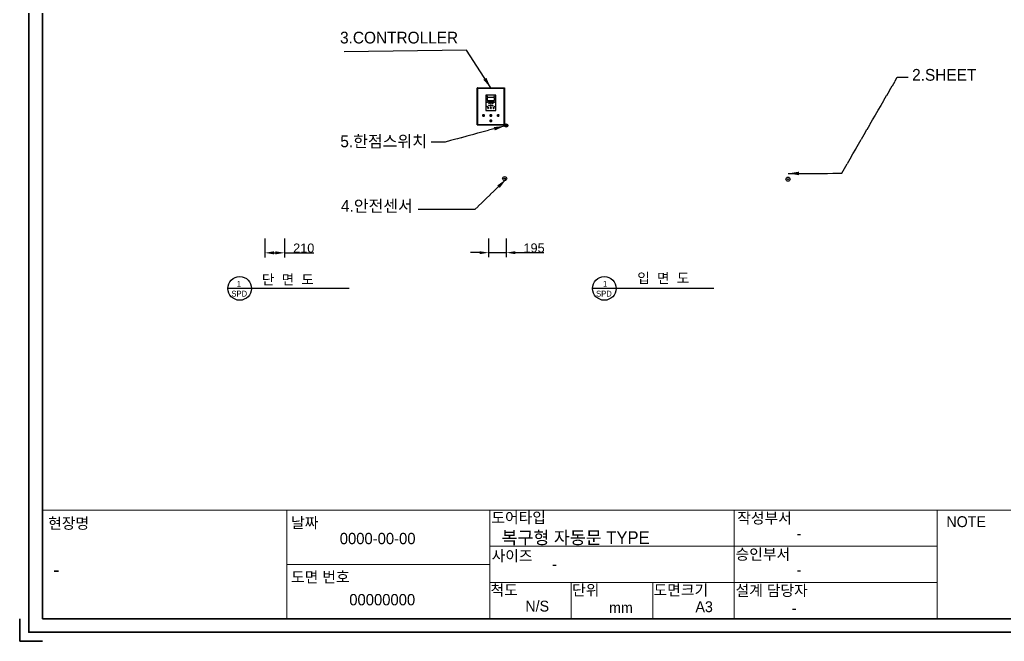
# Model space of a CAD drawing. Header units: millimetres. Extents: x 150937 to 394412, y 327166 to 584759.
# Drawn here: x 259113 to 269991, y 355486 to 362355 of the extents above; entities that cross this region are included whole.
import ezdxf
from ezdxf.enums import TextEntityAlignment as Align

# ---------------------------------------------------------------- set-up
doc = ezdxf.new("R2010")
doc.units = ezdxf.units.MM
for name, pattern in [('CEN', [62, 60, -1, 0, -1]), ('CENTER2', [28.575, 19.05, -3.175, 3.175, -3.175]), ('CENTERX2', [20.32, 12.7, -2.54, 2.54, -2.54])]:
    doc.linetypes.add(name, pattern=pattern)
for name, color, linetype in [('1', 2, 'CENTER2'), ('3', 3, 'Continuous'), ('AM_4', 3, 'Continuous'), ('BASE_LINE', 91, 'CENTERX2'), ('CENTERLINE', 102, 'CENTERX2'), ('FORMAT', 7, 'Continuous'), ('Hole', 7, 'Continuous'), ('SLD-0', 7, 'Continuous')]:
    doc.layers.add(name, color=color, linetype=linetype)
for name, color, linetype, lineweight in [('2문자(명칭)', 7, 'Continuous', 20), ('4윤곽선', 5, 'Continuous', 70), ('지시선', 1, 'CEN', 20), ('지시선문자', 40, 'Continuous', 20)]:
    doc.layers.add(name, color=color, linetype=linetype, lineweight=lineweight)
doc.styles.get("Standard").update_dxf_attribs({"font": 'arial.ttf'})
doc.styles.add('굴림', font='')
doc.styles.add('돋움', font='')
doc.styles.get('굴림').set_extended_font_data('Gulim')
doc.styles.get('돋움').set_extended_font_data('Dotum')
doc.dimstyles.new('ISO-25', dxfattribs={"dimtxt": 2.5, "dimasz": 2.5, "dimexe": 1.25, "dimexo": 0.625, "dimtad": 1, "dimtxsty": 'Standard', "dimcen": 2.5, "dimadec": 0, "dimazin": 0, "dimtfac": 1, "dimtmove": 0, "dimatfit": 3, "dimfxl": 0, "dimarcsym": 0})
doc.dimstyles.new('양쪽화살표지름', dxfattribs={"dimtxt": 3.5, "dimasz": 3.5, "dimexe": 2, "dimexo": 1.5, "dimgap": 0.8, "dimtad": 1, "dimdsep": 46, "dimtxsty": 'Standard', "dimcen": 0, "dimclrd": 1, "dimclre": 1, "dimclrt": 2, "dimazin": 2, "dimtfac": 1, "dimtmove": 0, "dimatfit": 1, "dimfxl": 0, "dimlwd": 25, "dimlwe": 25, "dimarcsym": 0})

# ---------------------------------------------------------------- blocks, each defined once
blk = doc.blocks.new('c3 base')
at = {"layer": '2문자(명칭)'}
for p, q in [((31125, 2175), (375, 2175)), ((375, 2175), (375, 375)), ((4425, 375), (4425, 2175)), ((7784.246, 375), (7784.246, 2175)), ((11834.246, 375), (11834.246, 2175)), ((15193.493, 375), (15193.493, 2175)), ((7784.246, 1575), (15193.493, 1575)), ((7784.246, 1275), (4425, 1275)), ((7784.246, 975), (15193.493, 975)), ((9134.246, 375), (9134.246, 975)), ((10484.246, 375), (10484.246, 975)), ((10484.246, 375), (10484.246, 975))]:
    blk.add_line(p, q, dxfattribs=at)
at = {"layer": '4윤곽선', "lineweight": 35}
for p, q in [((375, 21900), (375, 375)), ((0, 375), (0, 0)), ((0, 375), (0, 0)), ((0, 375), (0, 0)), ((375, 375), (31125, 375)), ((0, 0), (375, 0)), ((0, 0), (375, 0)), ((0.001, 0), (375.001, 0))]:
    blk.add_line(p, q, dxfattribs=at)
blk.add_lwpolyline([(31350, 150), (150, 150), (150, 22125), (31350, 22125)], close=True, dxfattribs=at)
at = {"layer": '2문자(명칭)', "style": '돋움'}
for s, height, p in [('도어타입', 180, (7811.893, 1958.505)), ('작성부서', 180, (11884.51, 1952.219)), ('현장명', 180, (471.244, 1864.388)), ('날짜', 180, (4494.505, 1875.26)), ('NOTE', 180, (15347.734, 1891.762)), ('복구형 자동문 TYPE', 210, (7981.05, 1612.568)), ('사이즈', 180, (7815.62, 1325.581)), ('승인부서', 180, (11856.603, 1352.219)), ('-', 240, (553.344, 1067.49)), ('도면 번호', 180, (4494.505, 975.26)), ('척도', 180, (7798.294, 758.958)), ('단위', 180, (9148.294, 758.958)), ('도면크기', 180, (10498.294, 758.958)), ('설계 담당자', 180, (11856.603, 752.219)), ('N/S', 180, (8374.917, 493.354)), ('A3', 180, (11191.648, 482.527)), ('mm', 180, (9761.814, 467.433)), ('-', 180, (12787.337, 458.653))]:
    blk.add_text(s, height=height, dxfattribs=at).set_placement(p)
at = {"layer": '2문자(명칭)', "char_height": 187.5, "attachment_point": 1}
for s, insert in [('{\\fDotum|b0|i0|c129|p50;0000-00-00}', (5300.731, 1796.317)), ('{\\fDotum|b0|i0|c129|p50;00000000}', (5458.275, 783.31))]:
    blk.add_mtext_dynamic_manual_height_columns(s, width=35.47349, gutter_width=18.75, heights=[0], dxfattribs=dict(at, insert=insert))
at = {"layer": '2문자(명칭)', "char_height": 180, "attachment_point": 1, "style": '돋움'}
for insert in [(12867.521, 1876.009), (8817.521, 1370.198), (12867.521, 1276.009)]:
    blk.add_mtext_dynamic_manual_height_columns('{\\fDotum|b0|i0|c129|p50;-}', width=35.47349, gutter_width=18.75, heights=[0], dxfattribs=dict(at, insert=insert))
blk = doc.blocks.new('c-3 base')
at = {"xscale": 0.6671428571428571, "yscale": 0.6671428571428571, "zscale": 0.6671428571428571}
blk.add_blockref('c3 base', (0, 0), dxfattribs=at)
blk = doc.blocks.new('text side')
blk.add_line((1342, 0), (0, 0))
blk.add_circle((131, 0), 131)
at = {"layer": '3', "style": '굴림'}
blk.add_text('단  면  도 ', height=110, dxfattribs=at).set_placement((376, 43))
for s, p in [('1', (122, 51)), ('SPD', (126, -58))]:
    blk.add_text(s, height=64.2, dxfattribs=at).set_placement(p, align=Align.MIDDLE_CENTER)
blk = doc.blocks.new('text front')
blk.add_line((1342, 0), (0, 0))
blk.add_circle((131, 0), 131)
at = {"layer": '3', "style": '굴림'}
blk.add_text('입  면  도 ', height=110, dxfattribs=at).set_placement((495, 59))
for s, p in [('1', (139, 51)), ('SPD', (126, -58))]:
    blk.add_text(s, height=64.2, dxfattribs=at).set_placement(p, align=Align.MIDDLE_CENTER)
blk = doc.blocks.new('SW_CENTERMARKSYMBOL_0')
at = {"layer": 'FORMAT', "color": 0}
for p, q in [((-5, 0), (-5.95, 0)), ((0, 0), (-2.5, 0)), ((0, 5), (0, 5.95)), ((0, 0), (0, 2.5)), ((0, 0), (0, -2.5)), ((0, 0), (2.5, 0)), ((5, 0), (5.95, 0)), ((0, -5), (0, -5.95))]:
    blk.add_line(p, q, dxfattribs=at)
blk = doc.blocks.new('SW_CENTERMARKSYMBOL_1')
at = {"layer": 'FORMAT', "color": 0}
for p, q in [((-5, 0), (-5.95, 0)), ((0, 0), (-2.5, 0)), ((0, 5), (0, 5.95)), ((0, 0), (0, 2.5)), ((0, 0), (0, -2.5)), ((0, 0), (2.5, 0)), ((5, 0), (5.95, 0)), ((0, -5), (0, -5.95))]:
    blk.add_line(p, q, dxfattribs=at)
blk = doc.blocks.new('SW_CENTERMARKSYMBOL_2')
at = {"layer": 'FORMAT', "color": 0}
for p, q in [((-5, 0), (-5.95, 0)), ((0, 0), (-2.5, 0)), ((0, 5), (0, 5.95)), ((0, 0), (0, 2.5)), ((0, 0), (0, -2.5)), ((0, 0), (2.5, 0)), ((5, 0), (5.95, 0)), ((0, -5), (0, -5.95))]:
    blk.add_line(p, q, dxfattribs=at)
blk = doc.blocks.new('SW_CENTERMARKSYMBOL_3')
at = {"layer": 'FORMAT', "color": 0}
for p, q in [((-5, 0), (-5.95, 0)), ((0, 0), (-2.5, 0)), ((0, 5), (0, 5.95)), ((0, 0), (0, 2.5)), ((0, 0), (0, -2.5)), ((0, 0), (2.5, 0)), ((5, 0), (5.95, 0)), ((0, -5), (0, -5.95))]:
    blk.add_line(p, q, dxfattribs=at)
blk = doc.blocks.new('photo_sensor')
blk.add_lwpolyline([(-14, 5), (0, 5), (0, -5), (-14, -5)], close=True)
at = {"color": 1}
blk.add_circle((-7, 0), 22.4, dxfattribs=at)
blk = doc.blocks.new('*D195')
at = {"color": 161, "lineweight": -2, "transparency": 16777216}
for p, q in [((-2668, -50), (-2668, -257)), ((-2450, -50), (-2450, -257)), ((-2568, -207), (-2550, -207)), ((-2450, -207), (-2126, -207))]:
    blk.add_line(p, q, dxfattribs=at)
at = {"color": 161, "transparency": 16777216}
for points in [[(-2568, -190), (-2568, -224), (-2668, -207)], [(-2550, -190), (-2550, -224), (-2450, -207)]]:
    blk.add_solid(points, dxfattribs=at)
at = {"color": 6, "transparency": 16777216, "insert": (-2238, -155), "char_height": 100, "attachment_point": 5}
blk.add_mtext('210', dxfattribs=at)
blk = doc.blocks.new('*D196')
at = {"color": 161, "lineweight": -2, "transparency": 16777216}
for p, q in [((-195, -50), (-195, -255)), ((0, -50), (0, -255)), ((-295, -205), (-395, -205)), ((-195, -205), (0, -205)), ((100, -205), (414, -205))]:
    blk.add_line(p, q, dxfattribs=at)
at = {"color": 161, "transparency": 16777216}
for points in [[(-295, -189), (-295, -222), (-195, -205)], [(100, -189), (100, -222), (0, -205)]]:
    blk.add_solid(points, dxfattribs=at)
at = {"color": 6, "transparency": 16777216, "insert": (307, -154), "char_height": 100, "attachment_point": 5}
blk.add_mtext('195', dxfattribs=at)
blk = doc.blocks.new('controller')
at = {"color": 7, "linetype": 'Continuous', "lineweight": 15}
for p, q in [((-233, 115), (-225, 115)), ((-153, 115), (-145, 115)), ((-73, 115), (-65, 115)), ((-239, 107), (-240, 107)), ((-240, 103), (-239, 103)), ((-239, 103), (-239, 107)), ((-225, 94), (-233, 94)), ((-219, 107), (-219, 103)), ((-218, 107), (-219, 107)), ((-219, 103), (-218, 103)), ((-159, 107), (-160, 107)), ((-160, 103), (-159, 103)), ((-159, 47), (-160, 47)), ((-160, 43), (-159, 43)), ((-159, 103), (-159, 107)), ((-159, 43), (-159, 47)), ((-145, 94), (-153, 94)), ((-153, 55), (-145, 55)), ((-145, 34), (-153, 34)), ((-139, 107), (-139, 103)), ((-138, 107), (-139, 107)), ((-139, 103), (-138, 103)), ((-139, 47), (-139, 43)), ((-138, 47), (-139, 47)), ((-139, 43), (-138, 43)), ((-79, 107), (-80, 107)), ((-80, 103), (-79, 103)), ((-79, 103), (-79, 107)), ((-65, 94), (-73, 94)), ((-59, 107), (-59, 103)), ((-58, 107), (-59, 107)), ((-59, 103), (-58, 103))]:
    blk.add_line(p, q, dxfattribs=at)
at = {"color": 7, "linetype": 'Continuous', "lineweight": 0}
for centre in [(-190, 316), (-190, 251), (-111, 316), (-111, 251), (-190, 203), (-111, 203)]:
    blk.add_arc(centre, 1.5, 255, 195, dxfattribs=at)
at = {"color": 7, "linetype": 'Continuous', "lineweight": 15}
for centre, start, end in [((-229, 105), 111.0395, 169.7597), ((-229, 105), 10.2403, 68.9605), ((-149, 105), 111.0395, 169.7597), ((-149, 105), 10.2403, 68.9605), ((-69, 105), 111.0395, 169.7597), ((-69, 105), 10.2403, 68.9605), ((-229, 105), 190.2403, 248.9605), ((-229, 105), 291.0395, 349.7597), ((-149, 105), 190.2403, 248.9605), ((-149, 45), 111.0395, 169.7597), ((-149, 45), 190.2403, 248.9605), ((-149, 105), 291.0395, 349.7597), ((-149, 45), 10.2403, 68.9605), ((-149, 45), 291.0395, 349.7597), ((-69, 105), 190.2403, 248.9605), ((-69, 105), 291.0395, 349.7597)]:
    blk.add_arc(centre, 11.2, start, end, dxfattribs=at)
at = {"layer": '1', "linetype": 'Continuous', "lineweight": 15}
for p, q in [((-299, 408), (-298, 408)), ((-299, 390), (-299, 408)), ((-298, 379), (-299, 379)), ((-299, 379), (-299, 303)), ((-299, 66), (-299, 343)), ((-298, 408), (-298, 409)), ((-298, 409), (-284, 409)), ((-284, 408), (-298, 408)), ((-298, 408), (-298, 390)), ((-298, 379), (-298, 303)), ((-293, 364), (-298, 364)), ((-298, 343), (-298, 66)), ((-284, 403), (-293, 403)), ((-293, 403), (-293, 390)), ((-293, 390), (-293, 364)), ((-284, 409), (-17, 409)), ((-17, 408), (-284, 408)), ((-17, 403), (-284, 403)), ((-17, 409), (0, 409)), ((0, 408), (-17, 408)), ((-5, 403), (-17, 403)), ((-5, 390), (-5, 403)), ((-5, 9), (-5, 390)), ((0, 409), (0, 408)), ((1, 408), (0, 408)), ((0, 390), (0, 408)), ((0, 9), (0, 390)), ((1, 408), (1, 390)), ((1, 390), (1, 9)), ((-299, 303), (-298, 303)), ((-298, 303), (-293, 303)), ((-293, 303), (-293, 107)), ((-298, 107), (-299, 107)), ((-299, 106), (-299, 30)), ((-299, 46), (-298, 46)), ((-299, 1), (-299, 9)), ((-293, 107), (-298, 107)), ((-298, 30), (-298, 106)), ((-298, 46), (-293, 46)), ((-298, 9), (-298, 1)), ((-298, 1), (-284, 1)), ((-284, 0), (-298, 0)), ((-293, 46), (-293, 9)), ((-293, 9), (-293, 6)), ((-293, 6), (-284, 6)), ((-284, 6), (-17, 6)), ((-284, 1), (-17, 1)), ((-17, 0), (-284, 0)), ((-17, 6), (-5, 6)), ((-17, 1), (0, 1)), ((0, 0), (-17, 0)), ((-5, 6), (-5, 9)), ((0, 1), (0, 9)), ((1, 9), (1, 1))]:
    blk.add_line(p, q, dxfattribs=at)
for centre, start, end in [((-298, 408), 90, 180), ((0, 408), 0, 90), ((-298, 1), 180, 270), ((0, 1), 270, 0)]:
    blk.add_arc(centre, 1.2, start, end, dxfattribs=at)
at = {"layer": 'BASE_LINE', "color": 6, "linetype": 'ByBlock'}
for centre in [(-169, 214), (-129, 214)]:
    blk.add_circle(centre, 3, dxfattribs=at)
at = {"layer": 'Hole', "color": 7, "lineweight": 25}
for points in [[(-299, 390), (-299, 408)], [(-299, 9), (-299, 390)], [(-298, 409), (-284, 409)], [(-284, 408), (-298, 408)], [(-298, 408), (-298, 390)], [(-298, 390), (-298, 9)], [(-284, 409), (-17, 409)], [(-17, 408), (-284, 408)], [(-94, 162), (-94, 327)], [(-17, 409), (0, 409)], [(0, 408), (-17, 408)], [(0, 390), (0, 408)], [(0, 9), (0, 390)], [(1, 408), (1, 390)], [(1, 390), (1, 9)], [(-188, 302), (-188, 270)], [(-110, 302), (-188, 302)], [(-188, 270), (-110, 270)], [(-169, 264), (-170, 264), (-172, 264), (-173, 263), (-174, 262), (-174, 260), (-175, 259), (-174, 258), (-174, 256), (-173, 255), (-172, 254), (-171, 253), (-170, 253), (-168, 253), (-167, 253), (-165, 254), (-164, 255), (-164, 256), (-163, 258), (-163, 259), (-163, 260), (-164, 262), (-165, 263), (-166, 264), (-167, 264), (-169, 264)], [(-169, 249), (-170, 249), (-172, 249), (-173, 248), (-174, 247), (-174, 245), (-175, 244), (-174, 243), (-174, 241), (-173, 240), (-172, 239), (-171, 238), (-170, 238), (-168, 238), (-167, 238), (-165, 239), (-164, 240), (-164, 241), (-163, 243), (-163, 244), (-163, 245), (-164, 247), (-165, 248), (-166, 249), (-167, 249), (-169, 249)], [(-149, 264), (-150, 264), (-152, 264), (-153, 263), (-154, 262), (-154, 260), (-155, 259), (-154, 258), (-154, 256), (-153, 255), (-152, 254), (-151, 253), (-150, 253), (-148, 253), (-147, 253), (-145, 254), (-144, 255), (-144, 256), (-143, 258), (-143, 259), (-143, 260), (-144, 262), (-145, 263), (-146, 264), (-147, 264), (-149, 264)], [(-149, 249), (-150, 249), (-152, 249), (-153, 248), (-154, 247), (-154, 245), (-155, 244), (-154, 243), (-154, 241), (-153, 240), (-152, 239), (-151, 238), (-150, 238), (-148, 238), (-147, 238), (-145, 239), (-144, 240), (-144, 241), (-143, 243), (-143, 244), (-143, 245), (-144, 247), (-145, 248), (-146, 249), (-147, 249), (-149, 249)], [(-149, 219), (-150, 219), (-152, 219), (-153, 218), (-154, 217), (-154, 215), (-155, 214), (-154, 213), (-154, 211), (-153, 210), (-152, 209), (-151, 208), (-150, 208), (-148, 208), (-147, 208), (-145, 209), (-144, 210), (-144, 211), (-143, 213), (-143, 214), (-143, 215), (-144, 217), (-145, 218), (-146, 219), (-147, 219), (-149, 219)], [(-129, 264), (-130, 264), (-132, 264), (-133, 263), (-134, 262), (-134, 260), (-135, 259), (-134, 258), (-134, 256), (-133, 255), (-132, 254), (-131, 253), (-130, 253), (-128, 253), (-127, 253), (-125, 254), (-124, 255), (-124, 256), (-123, 258), (-123, 259), (-123, 260), (-124, 262), (-125, 263), (-126, 264), (-127, 264), (-129, 264)], [(-129, 249), (-130, 249), (-132, 249), (-133, 248), (-134, 247), (-134, 245), (-135, 244), (-134, 243), (-134, 241), (-133, 240), (-132, 239), (-131, 238), (-130, 238), (-128, 238), (-127, 238), (-125, 239), (-124, 240), (-124, 241), (-123, 243), (-123, 244), (-123, 245), (-124, 247), (-125, 248), (-126, 249), (-127, 249), (-129, 249)], [(-110, 270), (-110, 302)], [(-202, 160), (-96, 160)], [(-179, 194), (-180, 194), (-182, 194), (-183, 193), (-184, 192), (-184, 190), (-185, 189), (-184, 188), (-184, 186), (-183, 185), (-182, 184), (-181, 183), (-180, 183), (-178, 183), (-177, 183), (-175, 184), (-174, 185), (-174, 186), (-173, 188), (-173, 189), (-173, 190), (-174, 192), (-175, 193), (-176, 194), (-177, 194), (-179, 194)], [(-169, 216), (-170, 216), (-171, 215), (-171, 215), (-171, 214), (-171, 213), (-171, 212), (-170, 211), (-169, 211), (-168, 211), (-167, 212), (-166, 213), (-166, 214), (-166, 215), (-167, 215), (-168, 216), (-169, 216)], [(-149, 194), (-150, 194), (-152, 194), (-153, 193), (-154, 192), (-154, 190), (-155, 189), (-154, 188), (-154, 186), (-153, 185), (-152, 184), (-151, 183), (-150, 183), (-148, 183), (-147, 183), (-145, 184), (-144, 185), (-144, 186), (-143, 188), (-143, 189), (-143, 190), (-144, 192), (-145, 193), (-146, 194), (-147, 194), (-149, 194)], [(-129, 216), (-130, 216), (-131, 215), (-131, 215), (-131, 214), (-131, 213), (-131, 212), (-130, 211), (-129, 211), (-128, 211), (-127, 212), (-126, 213), (-126, 214), (-126, 215), (-127, 215), (-128, 216), (-129, 216)], [(-119, 194), (-120, 194), (-122, 194), (-123, 193), (-124, 192), (-124, 190), (-125, 189), (-124, 188), (-124, 186), (-123, 185), (-122, 184), (-121, 183), (-120, 183), (-118, 183), (-117, 183), (-115, 184), (-114, 185), (-114, 186), (-113, 188), (-113, 189), (-113, 190), (-114, 192), (-115, 193), (-116, 194), (-117, 194), (-119, 194)], [(-299, 1), (-299, 9)], [(-298, 9), (-298, 1)], [(-298, 1), (-284, 1)], [(-284, 0), (-298, 0)], [(-284, 1), (-17, 1)], [(-17, 0), (-284, 0)], [(-17, 1), (0, 1)], [(0, 0), (-17, 0)], [(0, 1), (0, 9)], [(1, 9), (1, 1)]]:
    blk.add_lwpolyline(points, dxfattribs=at)
at = {"layer": 'Hole', "color": 7, "lineweight": 18}
for points in [[(-229, 116), (-231, 116), (-233, 115), (-235, 114), (-236, 113), (-238, 112), (-239, 110), (-239, 108), (-240, 106), (-240, 104), (-240, 102), (-239, 100), (-238, 98), (-237, 97), (-235, 96), (-234, 95), (-232, 94), (-230, 93), (-228, 93), (-226, 94), (-224, 95), (-222, 96), (-221, 97), (-219, 98), (-218, 100), (-218, 102), (-218, 104), (-218, 106), (-218, 108), (-219, 110), (-220, 112), (-221, 113), (-223, 114), (-225, 115), (-227, 116), (-229, 116)], [(-149, 116), (-151, 116), (-153, 115), (-155, 114), (-156, 113), (-158, 112), (-159, 110), (-159, 108), (-160, 106), (-160, 104), (-160, 102), (-159, 100), (-158, 98), (-157, 97), (-155, 96), (-154, 95), (-152, 94), (-150, 93), (-148, 93), (-146, 94), (-144, 95), (-142, 96), (-141, 97), (-139, 98), (-138, 100), (-138, 102), (-138, 104), (-138, 106), (-138, 108), (-139, 110), (-140, 112), (-141, 113), (-143, 114), (-145, 115), (-147, 116), (-149, 116)], [(-149, 56), (-151, 56), (-153, 55), (-155, 54), (-156, 53), (-158, 52), (-159, 50), (-159, 48), (-160, 46), (-160, 44), (-160, 42), (-159, 40), (-158, 39), (-157, 37), (-155, 36), (-154, 35), (-152, 34), (-150, 33), (-148, 33), (-146, 34), (-144, 35), (-142, 36), (-141, 37), (-139, 39), (-138, 40), (-138, 42), (-138, 44), (-138, 46), (-138, 48), (-139, 50), (-140, 52), (-141, 53), (-143, 54), (-145, 55), (-147, 56), (-149, 56)]]:
    blk.add_lwpolyline(points, dxfattribs=at)
at = {"layer": 'Hole', "color": 7, "lineweight": 25}
for points, knots in [([(-298, 409), (-298, 409), (-298, 409), (-298, 409), (-298, 409), (-298, 409), (-298, 409), (-298, 409), (-298, 409), (-298, 409), (-298, 409), (-298, 409), (-298, 409), (-298, 409), (-298, 409), (-298, 409), (-298, 409), (-298, 409), (-298, 409), (-298, 409), (-298, 409), (-298, 409), (-298, 409), (-298, 409), (-298, 409), (-298, 409), (-298, 409), (-298, 409), (-298, 409), (-298, 409), (-298, 409), (-298, 409), (-298, 409), (-298, 409), (-298, 409), (-298, 409), (-298, 409), (-298, 409), (-298, 409), (-298, 409), (-298, 409), (-298, 409), (-298, 409), (-298, 409), (-298, 409), (-298, 409), (-298, 409), (-298, 409), (-298, 409), (-298, 409), (-298, 409), (-298, 409), (-298, 409), (-298, 409), (-298, 409), (-298, 409), (-298, 409), (-298, 409), (-298, 409), (-298, 409), (-298, 409), (-298, 409), (-298, 409), (-298, 409), (-298, 409), (-298, 409), (-298, 409), (-298, 409), (-298, 409), (-298, 409), (-298, 409), (-298, 409), (-298, 409), (-298, 409), (-298, 409), (-298, 409), (-298, 409), (-298, 409), (-298, 409), (-298, 409), (-298, 409), (-298, 409), (-298, 409), (-298, 409), (-298, 409), (-298, 409), (-298, 409), (-298, 409), (-298, 409), (-298, 409), (-298, 409), (-298, 409), (-298, 409), (-298, 409), (-298, 409), (-298, 409), (-298, 409), (-298, 409), (-298, 409), (-298, 409), (-298, 409), (-299, 409), (-299, 409), (-299, 409), (-299, 409), (-299, 409), (-299, 409), (-299, 409), (-299, 409), (-299, 409), (-299, 409), (-299, 409), (-299, 409), (-299, 409), (-299, 409), (-299, 409), (-299, 409), (-299, 409), (-299, 409), (-299, 409), (-299, 409), (-299, 409), (-299, 409), (-299, 409), (-299, 409), (-299, 409), (-299, 409), (-299, 409), (-299, 409), (-299, 409), (-299, 409), (-299, 409), (-299, 409), (-299, 409), (-299, 409), (-299, 409), (-299, 409), (-299, 409), (-299, 409), (-299, 409), (-299, 409), (-299, 409), (-299, 409), (-299, 409), (-299, 409), (-299, 409), (-299, 409), (-299, 409), (-299, 409), (-299, 409), (-299, 409), (-299, 409), (-299, 409), (-299, 409), (-299, 409), (-299, 409), (-299, 409), (-299, 409), (-299, 409), (-299, 409), (-299, 409), (-299, 409), (-299, 409), (-299, 409), (-299, 409), (-299, 409), (-299, 409), (-299, 408), (-299, 408), (-299, 408), (-299, 408), (-299, 408), (-299, 408), (-299, 408), (-299, 408)], [0, 0, 0, 0, 1, 1, 1, 2, 2, 2, 3, 3, 3, 4, 4, 4, 5, 5, 5, 6, 6, 6, 7, 7, 7, 8, 8, 8, 9, 9, 9, 10, 10, 10, 11, 11, 11, 12, 12, 12, 13, 13, 13, 14, 14, 14, 15, 15, 15, 16, 16, 16, 17, 17, 17, 18, 18, 18, 19, 19, 19, 20, 20, 20, 21, 21, 21, 22, 22, 22, 23, 23, 23, 24, 24, 24, 25, 25, 25, 26, 26, 26, 27, 27, 27, 28, 28, 28, 29, 29, 29, 30, 30, 30, 31, 31, 31, 32, 32, 32, 33, 33, 33, 34, 34, 34, 35, 35, 35, 36, 36, 36, 37, 37, 37, 38, 38, 38, 39, 39, 39, 40, 40, 40, 41, 41, 41, 42, 42, 42, 43, 43, 43, 44, 44, 44, 45, 45, 45, 46, 46, 46, 47, 47, 47, 48, 48, 48, 49, 49, 49, 50, 50, 50, 51, 51, 51, 52, 52, 52, 53, 53, 53, 54, 54, 54, 55, 55, 55, 56, 56, 56, 57, 57, 57, 58, 58, 58, 58]), ([(-96, 330), (-96, 330), (-202, 330), (-202, 330), (-202, 330), (-202, 330), (-202, 330), (-202, 330), (-202, 330), (-202, 330), (-202, 330), (-202, 330), (-202, 330), (-202, 330), (-202, 330), (-202, 330), (-202, 330), (-202, 330), (-202, 330), (-202, 330), (-202, 330), (-202, 330), (-202, 330), (-202, 330), (-202, 330), (-202, 330), (-202, 330), (-202, 330), (-202, 330), (-202, 330), (-202, 330), (-202, 330), (-202, 330), (-202, 330), (-202, 330), (-202, 330), (-202, 330), (-202, 330), (-202, 330), (-202, 330), (-202, 330), (-202, 330), (-202, 330), (-202, 330), (-202, 330), (-202, 330), (-202, 330), (-202, 330), (-202, 330), (-202, 330), (-202, 330), (-202, 330), (-202, 330), (-202, 330), (-202, 330), (-202, 330), (-202, 330), (-202, 330), (-202, 330), (-202, 330), (-202, 330), (-202, 330), (-202, 330), (-202, 330), (-202, 330), (-202, 329), (-202, 329), (-202, 329), (-203, 329), (-203, 329), (-203, 329), (-203, 329), (-203, 329), (-203, 329), (-203, 329), (-203, 329), (-203, 329), (-203, 329), (-203, 329), (-203, 329), (-203, 329), (-203, 329), (-203, 329), (-203, 329), (-203, 329), (-203, 329), (-203, 329), (-203, 329), (-203, 329), (-203, 329), (-203, 329), (-203, 329), (-203, 329), (-203, 329), (-203, 329), (-203, 329), (-203, 329), (-203, 329), (-203, 329), (-203, 329), (-203, 329), (-203, 329), (-203, 329), (-203, 329), (-203, 329), (-203, 329), (-203, 329), (-203, 329), (-203, 329), (-203, 329), (-203, 329), (-203, 329), (-203, 329), (-203, 329), (-203, 329), (-203, 329), (-203, 329), (-203, 329), (-203, 329), (-203, 329), (-203, 329), (-203, 329), (-203, 329), (-203, 329), (-203, 329), (-203, 329), (-203, 329), (-203, 329), (-203, 329), (-203, 329), (-203, 329), (-203, 329), (-203, 329), (-203, 329), (-203, 329), (-203, 329), (-203, 329), (-203, 329), (-203, 329), (-203, 329), (-203, 329), (-203, 329), (-203, 329), (-203, 329), (-203, 329), (-203, 329), (-203, 329), (-203, 329), (-203, 329), (-203, 329), (-203, 329), (-203, 329), (-203, 329), (-203, 329), (-203, 329), (-204, 329), (-204, 329), (-204, 329), (-204, 328), (-204, 328), (-204, 328), (-204, 328), (-204, 328), (-204, 328), (-204, 328), (-204, 328), (-204, 328), (-204, 328), (-204, 328), (-204, 328), (-204, 328), (-204, 328), (-204, 328), (-204, 328), (-204, 328), (-204, 328), (-204, 328), (-204, 328), (-204, 328), (-204, 328), (-204, 328), (-204, 328), (-204, 328), (-204, 328), (-204, 328), (-204, 328), (-204, 328), (-204, 328), (-204, 328), (-204, 328), (-204, 328), (-204, 328), (-204, 328), (-204, 328), (-204, 328), (-204, 328), (-204, 328), (-204, 328), (-204, 328), (-204, 328), (-204, 328), (-204, 328), (-204, 328), (-204, 328), (-204, 328), (-204, 328), (-204, 328), (-204, 328), (-204, 328), (-204, 328), (-204, 328), (-204, 328), (-204, 328), (-204, 328), (-204, 328), (-204, 328), (-204, 328), (-204, 328), (-204, 328), (-204, 328), (-204, 328), (-204, 328), (-204, 328), (-204, 328), (-204, 328), (-204, 328), (-204, 328), (-204, 328), (-204, 328), (-204, 328), (-204, 328), (-204, 328), (-204, 328), (-204, 327), (-204, 327)], [0, 0, 0, 0, 1, 1, 1, 2, 2, 2, 3, 3, 3, 4, 4, 4, 5, 5, 5, 6, 6, 6, 7, 7, 7, 8, 8, 8, 9, 9, 9, 10, 10, 10, 11, 11, 11, 12, 12, 12, 13, 13, 13, 14, 14, 14, 15, 15, 15, 16, 16, 16, 17, 17, 17, 18, 18, 18, 19, 19, 19, 20, 20, 20, 21, 21, 21, 22, 22, 22, 23, 23, 23, 24, 24, 24, 25, 25, 25, 26, 26, 26, 27, 27, 27, 28, 28, 28, 29, 29, 29, 30, 30, 30, 31, 31, 31, 32, 32, 32, 33, 33, 33, 34, 34, 34, 35, 35, 35, 36, 36, 36, 37, 37, 37, 38, 38, 38, 39, 39, 39, 40, 40, 40, 41, 41, 41, 42, 42, 42, 43, 43, 43, 44, 44, 44, 45, 45, 45, 46, 46, 46, 47, 47, 47, 48, 48, 48, 49, 49, 49, 50, 50, 50, 51, 51, 51, 52, 52, 52, 53, 53, 53, 54, 54, 54, 55, 55, 55, 56, 56, 56, 57, 57, 57, 58, 58, 58, 59, 59, 59, 60, 60, 60, 61, 61, 61, 62, 62, 62, 63, 63, 63, 64, 64, 64, 65, 65, 65, 66, 66, 66, 67, 67, 67, 68, 68, 68, 69, 69, 69, 70, 70, 70, 71, 71, 71, 72, 72, 72, 73, 73, 73, 74, 74, 74, 75, 75, 75, 76, 76, 76, 77, 77, 77, 78, 78, 78, 78]), ([(-204, 327), (-204, 327), (-204, 162), (-204, 162), (-204, 162), (-204, 162), (-204, 162), (-204, 162), (-204, 162), (-204, 162), (-204, 162), (-204, 162), (-204, 162), (-204, 162), (-204, 162), (-204, 162), (-204, 162), (-204, 162), (-204, 162), (-204, 162), (-204, 161), (-204, 161), (-204, 161), (-204, 161), (-204, 161), (-204, 161), (-204, 161), (-204, 161), (-204, 161), (-204, 161), (-204, 161), (-204, 161), (-204, 161), (-204, 161), (-204, 161), (-204, 161), (-204, 161), (-204, 161), (-204, 161), (-204, 161), (-204, 161), (-204, 161), (-204, 161), (-204, 161), (-204, 161), (-204, 161), (-204, 161), (-204, 161), (-204, 161), (-204, 161), (-204, 161), (-204, 161), (-204, 161), (-204, 161), (-204, 161), (-204, 161), (-204, 161), (-204, 161), (-204, 161), (-204, 161), (-204, 161), (-204, 161), (-204, 161), (-204, 161), (-204, 161), (-204, 161), (-204, 161), (-204, 161), (-204, 161), (-204, 161), (-204, 161), (-204, 161), (-204, 161), (-204, 161), (-204, 161), (-204, 161), (-204, 161), (-204, 161), (-204, 161), (-204, 161), (-204, 161), (-204, 161), (-204, 161), (-203, 161), (-203, 161), (-203, 161), (-203, 161), (-203, 161), (-203, 161), (-203, 161), (-203, 161), (-203, 161), (-203, 161), (-203, 161), (-203, 161), (-203, 161), (-203, 161), (-203, 161), (-203, 161), (-203, 161), (-203, 161), (-203, 161), (-203, 161), (-203, 161), (-203, 161), (-203, 161), (-203, 161), (-203, 161), (-203, 161), (-203, 161), (-203, 161), (-203, 161), (-203, 161), (-203, 161), (-203, 161), (-203, 161), (-203, 161), (-203, 161), (-203, 161), (-203, 161), (-203, 161), (-203, 161), (-203, 161), (-203, 161), (-203, 161), (-203, 161), (-203, 161), (-203, 160), (-203, 160), (-203, 160), (-203, 160), (-203, 160), (-203, 160), (-203, 160), (-203, 160), (-203, 160), (-203, 160), (-203, 160), (-203, 160), (-203, 160), (-203, 160), (-203, 160), (-203, 160), (-203, 160), (-203, 160), (-203, 160), (-203, 160), (-203, 160), (-203, 160), (-203, 160), (-203, 160), (-203, 160), (-203, 160), (-203, 160), (-203, 160), (-203, 160), (-203, 160), (-203, 160), (-203, 160), (-203, 160), (-203, 160), (-203, 160), (-203, 160), (-203, 160), (-203, 160), (-203, 160), (-203, 160), (-203, 160), (-203, 160), (-203, 160), (-203, 160), (-203, 160), (-203, 160), (-203, 160), (-203, 160), (-203, 160), (-203, 160), (-203, 160), (-203, 160), (-203, 160), (-203, 160), (-203, 160), (-203, 160), (-203, 160), (-203, 160), (-203, 160), (-203, 160), (-203, 160), (-203, 160), (-203, 160), (-203, 160), (-202, 160), (-202, 160), (-202, 160), (-202, 160), (-202, 160), (-202, 160), (-202, 160), (-202, 160), (-202, 160), (-202, 160), (-202, 160), (-202, 160), (-202, 160), (-202, 160), (-202, 160), (-202, 160), (-202, 160), (-202, 160), (-202, 160), (-202, 160), (-202, 160), (-202, 160), (-202, 160), (-202, 160), (-202, 160), (-202, 160), (-202, 160), (-202, 160), (-202, 160), (-202, 160), (-202, 160), (-202, 160), (-202, 160), (-202, 160), (-202, 160), (-202, 160), (-202, 160), (-202, 160), (-202, 160), (-202, 160), (-202, 160), (-202, 160), (-202, 160), (-202, 160), (-202, 160), (-202, 160), (-202, 160), (-202, 160), (-202, 160), (-202, 160), (-202, 160), (-202, 160), (-202, 160), (-202, 160), (-202, 160), (-202, 160), (-202, 160), (-202, 160), (-202, 160), (-202, 160), (-202, 160), (-202, 160), (-202, 160), (-202, 160), (-202, 160)], [0, 0, 0, 0, 1, 1, 1, 2, 2, 2, 3, 3, 3, 4, 4, 4, 5, 5, 5, 6, 6, 6, 7, 7, 7, 8, 8, 8, 9, 9, 9, 10, 10, 10, 11, 11, 11, 12, 12, 12, 13, 13, 13, 14, 14, 14, 15, 15, 15, 16, 16, 16, 17, 17, 17, 18, 18, 18, 19, 19, 19, 20, 20, 20, 21, 21, 21, 22, 22, 22, 23, 23, 23, 24, 24, 24, 25, 25, 25, 26, 26, 26, 27, 27, 27, 28, 28, 28, 29, 29, 29, 30, 30, 30, 31, 31, 31, 32, 32, 32, 33, 33, 33, 34, 34, 34, 35, 35, 35, 36, 36, 36, 37, 37, 37, 38, 38, 38, 39, 39, 39, 40, 40, 40, 41, 41, 41, 42, 42, 42, 43, 43, 43, 44, 44, 44, 45, 45, 45, 46, 46, 46, 47, 47, 47, 48, 48, 48, 49, 49, 49, 50, 50, 50, 51, 51, 51, 52, 52, 52, 53, 53, 53, 54, 54, 54, 55, 55, 55, 56, 56, 56, 57, 57, 57, 58, 58, 58, 59, 59, 59, 60, 60, 60, 61, 61, 61, 62, 62, 62, 63, 63, 63, 64, 64, 64, 65, 65, 65, 66, 66, 66, 67, 67, 67, 68, 68, 68, 69, 69, 69, 70, 70, 70, 71, 71, 71, 72, 72, 72, 73, 73, 73, 74, 74, 74, 75, 75, 75, 76, 76, 76, 77, 77, 77, 78, 78, 78, 79, 79, 79, 80, 80, 80, 81, 81, 81, 82, 82, 82, 83, 83, 83, 84, 84, 84, 85, 85, 85, 85]), ([(-94, 327), (-94, 327), (-94, 327), (-94, 327), (-94, 327), (-94, 328), (-94, 328), (-94, 328), (-94, 328), (-94, 328), (-94, 328), (-94, 328), (-94, 328), (-94, 328), (-94, 328), (-94, 328), (-94, 328), (-94, 328), (-94, 328), (-94, 328), (-94, 328), (-94, 328), (-94, 328), (-94, 328), (-94, 328), (-94, 328), (-94, 328), (-94, 328), (-94, 328), (-94, 328), (-94, 328), (-94, 328), (-94, 328), (-94, 328), (-94, 328), (-94, 328), (-94, 328), (-94, 328), (-94, 328), (-94, 328), (-94, 328), (-94, 328), (-94, 328), (-94, 328), (-94, 328), (-94, 328), (-94, 328), (-94, 328), (-94, 328), (-94, 328), (-94, 328), (-94, 328), (-94, 328), (-94, 328), (-94, 328), (-94, 328), (-94, 328), (-94, 328), (-94, 328), (-94, 328), (-94, 328), (-94, 328), (-94, 328), (-94, 328), (-94, 328), (-94, 328), (-94, 328), (-94, 328), (-94, 328), (-94, 328), (-94, 328), (-94, 328), (-94, 328), (-94, 328), (-94, 329), (-94, 329), (-94, 329), (-94, 329), (-94, 329), (-94, 329), (-94, 329), (-94, 329), (-94, 329), (-94, 329), (-94, 329), (-94, 329), (-94, 329), (-94, 329), (-94, 329), (-94, 329), (-94, 329), (-94, 329), (-94, 329), (-94, 329), (-94, 329), (-94, 329), (-94, 329), (-94, 329), (-94, 329), (-94, 329), (-94, 329), (-94, 329), (-94, 329), (-94, 329), (-94, 329), (-94, 329), (-94, 329), (-94, 329), (-94, 329), (-94, 329), (-94, 329), (-94, 329), (-94, 329), (-94, 329), (-94, 329), (-94, 329), (-94, 329), (-94, 329), (-94, 329), (-94, 329), (-94, 329), (-94, 329), (-94, 329), (-94, 329), (-94, 329), (-94, 329), (-94, 329), (-94, 329), (-94, 329), (-94, 329), (-94, 329), (-94, 329), (-94, 329), (-94, 329), (-94, 329), (-94, 329), (-94, 329), (-94, 329), (-94, 329), (-94, 329), (-94, 329), (-94, 329), (-94, 329), (-94, 329), (-94, 329), (-94, 329), (-94, 329), (-94, 329), (-94, 329), (-95, 329), (-95, 329), (-95, 329), (-95, 329), (-95, 329), (-95, 329), (-95, 329), (-95, 329), (-95, 329), (-95, 329), (-95, 329), (-95, 329), (-95, 329), (-95, 329), (-95, 329), (-95, 329), (-95, 329), (-95, 329), (-95, 329), (-95, 329), (-95, 329), (-95, 329), (-95, 329), (-95, 329), (-95, 329), (-95, 329), (-95, 329), (-95, 329), (-95, 329), (-95, 329), (-95, 329), (-95, 329), (-95, 329), (-95, 329), (-95, 329), (-95, 329), (-95, 329), (-95, 329), (-95, 329), (-95, 329), (-95, 329), (-95, 329), (-95, 329), (-95, 329), (-95, 329), (-95, 329), (-95, 329), (-95, 329), (-95, 329), (-95, 329), (-95, 329), (-95, 329), (-95, 329), (-95, 329), (-95, 329), (-95, 329), (-95, 329), (-95, 329), (-95, 329), (-95, 329), (-95, 329), (-95, 329), (-95, 329), (-95, 329), (-95, 329), (-95, 329), (-95, 329), (-95, 329), (-95, 329), (-95, 330), (-95, 330), (-95, 330), (-95, 330), (-95, 330), (-95, 330), (-95, 330), (-95, 330), (-95, 330), (-95, 330), (-95, 330), (-95, 330), (-95, 330), (-95, 330), (-95, 330), (-95, 330), (-95, 330), (-95, 330), (-95, 330), (-95, 330), (-95, 330), (-95, 330), (-95, 330), (-95, 330), (-95, 330), (-95, 330), (-95, 330), (-95, 330), (-95, 330), (-95, 330), (-95, 330), (-95, 330), (-95, 330), (-95, 330), (-95, 330), (-95, 330), (-95, 330), (-95, 330), (-95, 330), (-95, 330), (-95, 330), (-95, 330), (-96, 330), (-96, 330), (-96, 330), (-96, 330), (-96, 330), (-96, 330), (-96, 330), (-96, 330), (-96, 330), (-96, 330), (-96, 330), (-96, 330), (-96, 330), (-96, 330), (-96, 330), (-96, 330), (-96, 330), (-96, 330), (-96, 330), (-96, 330), (-96, 330), (-96, 330), (-96, 330)], [0, 0, 0, 0, 1, 1, 1, 2, 2, 2, 3, 3, 3, 4, 4, 4, 5, 5, 5, 6, 6, 6, 7, 7, 7, 8, 8, 8, 9, 9, 9, 10, 10, 10, 11, 11, 11, 12, 12, 12, 13, 13, 13, 14, 14, 14, 15, 15, 15, 16, 16, 16, 17, 17, 17, 18, 18, 18, 19, 19, 19, 20, 20, 20, 21, 21, 21, 22, 22, 22, 23, 23, 23, 24, 24, 24, 25, 25, 25, 26, 26, 26, 27, 27, 27, 28, 28, 28, 29, 29, 29, 30, 30, 30, 31, 31, 31, 32, 32, 32, 33, 33, 33, 34, 34, 34, 35, 35, 35, 36, 36, 36, 37, 37, 37, 38, 38, 38, 39, 39, 39, 40, 40, 40, 41, 41, 41, 42, 42, 42, 43, 43, 43, 44, 44, 44, 45, 45, 45, 46, 46, 46, 47, 47, 47, 48, 48, 48, 49, 49, 49, 50, 50, 50, 51, 51, 51, 52, 52, 52, 53, 53, 53, 54, 54, 54, 55, 55, 55, 56, 56, 56, 57, 57, 57, 58, 58, 58, 59, 59, 59, 60, 60, 60, 61, 61, 61, 62, 62, 62, 63, 63, 63, 64, 64, 64, 65, 65, 65, 66, 66, 66, 67, 67, 67, 68, 68, 68, 69, 69, 69, 70, 70, 70, 71, 71, 71, 72, 72, 72, 73, 73, 73, 74, 74, 74, 75, 75, 75, 76, 76, 76, 77, 77, 77, 78, 78, 78, 79, 79, 79, 80, 80, 80, 81, 81, 81, 82, 82, 82, 83, 83, 83, 84, 84, 84, 85, 85, 85, 86, 86, 86, 87, 87, 87, 88, 88, 88, 89, 89, 89, 90, 90, 90, 91, 91, 91, 92, 92, 92, 93, 93, 93, 94, 94, 94, 94]), ([(1, 408), (1, 408), (1, 408), (1, 408), (1, 408), (1, 408), (1, 408), (1, 408), (1, 408), (1, 408), (1, 408), (1, 409), (1, 409), (1, 409), (1, 409), (1, 409), (1, 409), (1, 409), (1, 409), (1, 409), (1, 409), (1, 409), (1, 409), (1, 409), (1, 409), (1, 409), (1, 409), (1, 409), (1, 409), (1, 409), (1, 409), (1, 409), (1, 409), (1, 409), (1, 409), (1, 409), (1, 409), (1, 409), (1, 409), (1, 409), (1, 409), (1, 409), (1, 409), (1, 409), (1, 409), (1, 409), (1, 409), (1, 409), (1, 409), (1, 409), (1, 409), (1, 409), (1, 409), (1, 409), (1, 409), (1, 409), (1, 409), (1, 409), (1, 409), (1, 409), (1, 409), (1, 409), (1, 409), (1, 409), (1, 409), (1, 409), (1, 409), (1, 409), (1, 409), (1, 409), (1, 409), (1, 409), (1, 409), (1, 409), (1, 409), (1, 409), (1, 409), (1, 409), (1, 409), (1, 409), (1, 409), (1, 409), (1, 409), (1, 409), (1, 409), (1, 409), (1, 409), (1, 409), (1, 409), (1, 409), (1, 409), (1, 409), (1, 409), (1, 409), (1, 409), (1, 409), (1, 409), (1, 409), (1, 409), (1, 409), (1, 409), (1, 409), (1, 409), (1, 409), (1, 409), (1, 409), (1, 409), (1, 409), (1, 409), (1, 409), (1, 409), (1, 409), (1, 409), (1, 409), (1, 409), (1, 409), (1, 409), (1, 409), (1, 409), (1, 409), (1, 409), (1, 409), (1, 409), (1, 409), (1, 409), (1, 409), (1, 409), (1, 409), (1, 409), (1, 409), (1, 409), (1, 409), (1, 409), (1, 409), (0, 409), (0, 409), (0, 409), (0, 409), (0, 409), (0, 409), (0, 409), (0, 409), (0, 409), (0, 409), (0, 409), (0, 409), (0, 409), (0, 409), (0, 409), (0, 409), (0, 409), (0, 409), (0, 409), (0, 409), (0, 409), (0, 409), (0, 409), (0, 409), (0, 409), (0, 409), (0, 409), (0, 409), (0, 409), (0, 409), (0, 409), (0, 409), (0, 409), (0, 409), (0, 409)], [0, 0, 0, 0, 1, 1, 1, 2, 2, 2, 3, 3, 3, 4, 4, 4, 5, 5, 5, 6, 6, 6, 7, 7, 7, 8, 8, 8, 9, 9, 9, 10, 10, 10, 11, 11, 11, 12, 12, 12, 13, 13, 13, 14, 14, 14, 15, 15, 15, 16, 16, 16, 17, 17, 17, 18, 18, 18, 19, 19, 19, 20, 20, 20, 21, 21, 21, 22, 22, 22, 23, 23, 23, 24, 24, 24, 25, 25, 25, 26, 26, 26, 27, 27, 27, 28, 28, 28, 29, 29, 29, 30, 30, 30, 31, 31, 31, 32, 32, 32, 33, 33, 33, 34, 34, 34, 35, 35, 35, 36, 36, 36, 37, 37, 37, 38, 38, 38, 39, 39, 39, 40, 40, 40, 41, 41, 41, 42, 42, 42, 43, 43, 43, 44, 44, 44, 45, 45, 45, 46, 46, 46, 47, 47, 47, 48, 48, 48, 49, 49, 49, 50, 50, 50, 51, 51, 51, 52, 52, 52, 53, 53, 53, 54, 54, 54, 55, 55, 55, 56, 56, 56, 56]), ([(-96, 160), (-96, 160), (-96, 160), (-96, 160), (-96, 160), (-96, 160), (-96, 160), (-96, 160), (-96, 160), (-96, 160), (-96, 160), (-96, 160), (-96, 160), (-96, 160), (-96, 160), (-96, 160), (-96, 160), (-96, 160), (-96, 160), (-96, 160), (-96, 160), (-96, 160), (-96, 160), (-96, 160), (-96, 160), (-96, 160), (-95, 160), (-95, 160), (-95, 160), (-95, 160), (-95, 160), (-95, 160), (-95, 160), (-95, 160), (-95, 160), (-95, 160), (-95, 160), (-95, 160), (-95, 160), (-95, 160), (-95, 160), (-95, 160), (-95, 160), (-95, 160), (-95, 160), (-95, 160), (-95, 160), (-95, 160), (-95, 160), (-95, 160), (-95, 160), (-95, 160), (-95, 160), (-95, 160), (-95, 160), (-95, 160), (-95, 160), (-95, 160), (-95, 160), (-95, 160), (-95, 160), (-95, 160), (-95, 160), (-95, 160), (-95, 160), (-95, 160), (-95, 160), (-95, 160), (-95, 160), (-95, 160), (-95, 160), (-95, 160), (-95, 160), (-95, 160), (-95, 160), (-95, 160), (-95, 160), (-95, 160), (-95, 160), (-95, 160), (-95, 160), (-95, 160), (-95, 160), (-95, 160), (-95, 160), (-95, 160), (-95, 160), (-95, 160), (-95, 160), (-95, 160), (-95, 160), (-95, 160), (-95, 160), (-95, 160), (-95, 160), (-95, 160), (-95, 160), (-95, 160), (-95, 160), (-95, 160), (-95, 160), (-95, 160), (-95, 160), (-95, 160), (-95, 160), (-95, 160), (-95, 160), (-95, 160), (-95, 160), (-95, 160), (-95, 160), (-95, 160), (-95, 160), (-95, 160), (-94, 160), (-94, 160), (-94, 160), (-94, 161), (-94, 161), (-94, 161), (-94, 161), (-94, 161), (-94, 161), (-94, 161), (-94, 161), (-94, 161), (-94, 161), (-94, 161), (-94, 161), (-94, 161), (-94, 161), (-94, 161), (-94, 161), (-94, 161), (-94, 161), (-94, 161), (-94, 161), (-94, 161), (-94, 161), (-94, 161), (-94, 161), (-94, 161), (-94, 161), (-94, 161), (-94, 161), (-94, 161), (-94, 161), (-94, 161), (-94, 161), (-94, 161), (-94, 161), (-94, 161), (-94, 161), (-94, 161), (-94, 161), (-94, 161), (-94, 161), (-94, 161), (-94, 161), (-94, 161), (-94, 161), (-94, 161), (-94, 161), (-94, 161), (-94, 161), (-94, 161), (-94, 161), (-94, 161), (-94, 161), (-94, 161), (-94, 161), (-94, 161), (-94, 161), (-94, 161), (-94, 161), (-94, 161), (-94, 161), (-94, 161), (-94, 161), (-94, 161), (-94, 161), (-94, 161), (-94, 161), (-94, 161), (-94, 161), (-94, 161), (-94, 161), (-94, 161), (-94, 161), (-94, 161), (-94, 161), (-94, 161), (-94, 161), (-94, 161), (-94, 161), (-94, 161), (-94, 161), (-94, 161), (-94, 161), (-94, 161), (-94, 161), (-94, 161), (-94, 161), (-94, 161), (-94, 161), (-94, 161), (-94, 161), (-94, 161), (-94, 161), (-94, 161), (-94, 161), (-94, 161), (-94, 162), (-94, 162), (-94, 162), (-94, 162), (-94, 162), (-94, 162), (-94, 162), (-94, 162), (-94, 162), (-94, 162), (-94, 162), (-94, 162), (-94, 162), (-94, 162), (-94, 162), (-94, 162), (-94, 162)], [0, 0, 0, 0, 1, 1, 1, 2, 2, 2, 3, 3, 3, 4, 4, 4, 5, 5, 5, 6, 6, 6, 7, 7, 7, 8, 8, 8, 9, 9, 9, 10, 10, 10, 11, 11, 11, 12, 12, 12, 13, 13, 13, 14, 14, 14, 15, 15, 15, 16, 16, 16, 17, 17, 17, 18, 18, 18, 19, 19, 19, 20, 20, 20, 21, 21, 21, 22, 22, 22, 23, 23, 23, 24, 24, 24, 25, 25, 25, 26, 26, 26, 27, 27, 27, 28, 28, 28, 29, 29, 29, 30, 30, 30, 31, 31, 31, 32, 32, 32, 33, 33, 33, 34, 34, 34, 35, 35, 35, 36, 36, 36, 37, 37, 37, 38, 38, 38, 39, 39, 39, 40, 40, 40, 41, 41, 41, 42, 42, 42, 43, 43, 43, 44, 44, 44, 45, 45, 45, 46, 46, 46, 47, 47, 47, 48, 48, 48, 49, 49, 49, 50, 50, 50, 51, 51, 51, 52, 52, 52, 53, 53, 53, 54, 54, 54, 55, 55, 55, 56, 56, 56, 57, 57, 57, 58, 58, 58, 59, 59, 59, 60, 60, 60, 61, 61, 61, 62, 62, 62, 63, 63, 63, 64, 64, 64, 65, 65, 65, 66, 66, 66, 67, 67, 67, 68, 68, 68, 69, 69, 69, 70, 70, 70, 71, 71, 71, 72, 72, 72, 73, 73, 73, 74, 74, 74, 75, 75, 75, 76, 76, 76, 76]), ([(-299, 1), (-299, 1), (-299, 1), (-299, 1), (-299, 1), (-299, 1), (-299, 1), (-299, 1), (-299, 1), (-299, 1), (-299, 1), (-299, 1), (-299, 1), (-299, 1), (-299, 1), (-299, 1), (-299, 1), (-299, 1), (-299, 1), (-299, 1), (-299, 1), (-299, 1), (-299, 1), (-299, 1), (-299, 1), (-299, 1), (-299, 1), (-299, 1), (-299, 1), (-299, 1), (-299, 1), (-299, 1), (-299, 1), (-299, 1), (-299, 1), (-299, 1), (-299, 1), (-299, 1), (-299, 1), (-299, 1), (-299, 1), (-299, 1), (-299, 1), (-299, 1), (-299, 1), (-299, 1), (-299, 1), (-299, 1), (-299, 1), (-299, 1), (-299, 1), (-299, 1), (-299, 1), (-299, 0), (-299, 0), (-299, 0), (-299, 0), (-299, 0), (-299, 0), (-299, 0), (-299, 0), (-299, 0), (-299, 0), (-299, 0), (-299, 0), (-299, 0), (-299, 0), (-299, 0), (-299, 0), (-299, 0), (-299, 0), (-299, 0), (-299, 0), (-299, 0), (-298, 0), (-298, 0), (-298, 0), (-298, 0), (-298, 0), (-298, 0), (-298, 0), (-298, 0), (-298, 0), (-298, 0), (-298, 0), (-298, 0), (-298, 0), (-298, 0), (-298, 0), (-298, 0), (-298, 0), (-298, 0), (-298, 0), (-298, 0), (-298, 0), (-298, 0), (-298, 0), (-298, 0), (-298, 0), (-298, 0), (-298, 0), (-298, 0), (-298, 0), (-298, 0), (-298, 0), (-298, 0), (-298, 0), (-298, 0), (-298, 0), (-298, 0), (-298, 0), (-298, 0), (-298, 0), (-298, 0), (-298, 0), (-298, 0), (-298, 0), (-298, 0), (-298, 0), (-298, 0), (-298, 0), (-298, 0), (-298, 0), (-298, 0), (-298, 0), (-298, 0), (-298, 0), (-298, 0), (-298, 0), (-298, 0), (-298, 0), (-298, 0), (-298, 0), (-298, 0), (-298, 0), (-298, 0), (-298, 0), (-298, 0), (-298, 0), (-298, 0), (-298, 0), (-298, 0), (-298, 0), (-298, 0), (-298, 0), (-298, 0), (-298, 0), (-298, 0), (-298, 0), (-298, 0), (-298, 0), (-298, 0), (-298, 0), (-298, 0), (-298, 0), (-298, 0), (-298, 0), (-298, 0), (-298, 0), (-298, 0), (-298, 0), (-298, 0), (-298, 0), (-298, 0), (-298, 0), (-298, 0), (-298, 0), (-298, 0), (-298, 0)], [0, 0, 0, 0, 1, 1, 1, 2, 2, 2, 3, 3, 3, 4, 4, 4, 5, 5, 5, 6, 6, 6, 7, 7, 7, 8, 8, 8, 9, 9, 9, 10, 10, 10, 11, 11, 11, 12, 12, 12, 13, 13, 13, 14, 14, 14, 15, 15, 15, 16, 16, 16, 17, 17, 17, 18, 18, 18, 19, 19, 19, 20, 20, 20, 21, 21, 21, 22, 22, 22, 23, 23, 23, 24, 24, 24, 25, 25, 25, 26, 26, 26, 27, 27, 27, 28, 28, 28, 29, 29, 29, 30, 30, 30, 31, 31, 31, 32, 32, 32, 33, 33, 33, 34, 34, 34, 35, 35, 35, 36, 36, 36, 37, 37, 37, 38, 38, 38, 39, 39, 39, 40, 40, 40, 41, 41, 41, 42, 42, 42, 43, 43, 43, 44, 44, 44, 45, 45, 45, 46, 46, 46, 47, 47, 47, 48, 48, 48, 49, 49, 49, 50, 50, 50, 51, 51, 51, 52, 52, 52, 53, 53, 53, 54, 54, 54, 55, 55, 55, 56, 56, 56, 56]), ([(1, 1), (1, 1), (1, 1), (1, 1), (1, 1), (1, 1), (1, 1), (1, 1), (1, 1), (1, 1), (1, 1), (1, 1), (1, 1), (1, 1), (1, 1), (1, 1), (1, 1), (1, 1), (1, 1), (1, 1), (1, 1), (1, 1), (1, 1), (1, 1), (1, 1), (1, 1), (1, 1), (1, 1), (1, 1), (1, 1), (1, 1), (1, 1), (1, 1), (1, 1), (1, 1), (1, 1), (1, 1), (1, 1), (1, 1), (1, 1), (1, 1), (1, 1), (1, 1), (1, 1), (1, 1), (1, 1), (1, 1), (1, 1), (1, 1), (1, 1), (1, 1), (1, 1), (1, 1), (1, 1), (1, 1), (1, 1), (1, 0), (1, 0), (1, 0), (1, 0), (1, 0), (1, 0), (1, 0), (1, 0), (1, 0), (1, 0), (1, 0), (1, 0), (1, 0), (1, 0), (1, 0), (1, 0), (1, 0), (1, 0), (1, 0), (1, 0), (1, 0), (1, 0), (1, 0), (1, 0), (1, 0), (1, 0), (1, 0), (1, 0), (1, 0), (1, 0), (1, 0), (1, 0), (1, 0), (1, 0), (1, 0), (1, 0), (1, 0), (1, 0), (1, 0), (1, 0), (1, 0), (1, 0), (1, 0), (1, 0), (1, 0), (1, 0), (1, 0), (1, 0), (1, 0), (1, 0), (1, 0), (1, 0), (1, 0), (1, 0), (1, 0), (1, 0), (1, 0), (1, 0), (1, 0), (1, 0), (1, 0), (1, 0), (1, 0), (1, 0), (1, 0), (1, 0), (1, 0), (1, 0), (1, 0), (1, 0), (1, 0), (1, 0), (1, 0), (1, 0), (1, 0), (1, 0), (1, 0), (1, 0), (1, 0), (1, 0), (1, 0), (0, 0), (0, 0), (0, 0), (0, 0), (0, 0), (0, 0), (0, 0), (0, 0), (0, 0), (0, 0), (0, 0), (0, 0), (0, 0), (0, 0), (0, 0), (0, 0), (0, 0), (0, 0), (0, 0), (0, 0), (0, 0), (0, 0), (0, 0), (0, 0), (0, 0), (0, 0), (0, 0), (0, 0), (0, 0), (0, 0), (0, 0), (0, 0), (0, 0), (0, 0), (0, 0), (0, 0), (0, 0), (0, 0)], [0, 0, 0, 0, 1, 1, 1, 2, 2, 2, 3, 3, 3, 4, 4, 4, 5, 5, 5, 6, 6, 6, 7, 7, 7, 8, 8, 8, 9, 9, 9, 10, 10, 10, 11, 11, 11, 12, 12, 12, 13, 13, 13, 14, 14, 14, 15, 15, 15, 16, 16, 16, 17, 17, 17, 18, 18, 18, 19, 19, 19, 20, 20, 20, 21, 21, 21, 22, 22, 22, 23, 23, 23, 24, 24, 24, 25, 25, 25, 26, 26, 26, 27, 27, 27, 28, 28, 28, 29, 29, 29, 30, 30, 30, 31, 31, 31, 32, 32, 32, 33, 33, 33, 34, 34, 34, 35, 35, 35, 36, 36, 36, 37, 37, 37, 38, 38, 38, 39, 39, 39, 40, 40, 40, 41, 41, 41, 42, 42, 42, 43, 43, 43, 44, 44, 44, 45, 45, 45, 46, 46, 46, 47, 47, 47, 48, 48, 48, 49, 49, 49, 50, 50, 50, 51, 51, 51, 52, 52, 52, 53, 53, 53, 54, 54, 54, 55, 55, 55, 56, 56, 56, 57, 57, 57, 58, 58, 58, 58])]:
    blk.add_open_spline(points, degree=3, knots=knots, dxfattribs=at)
for points in [[(-298, 408), (-298, 408), (-298, 408), (-299, 408)], [(-298, 409), (-298, 409), (-298, 409), (-298, 408)], [(0, 409), (0, 409), (0, 409), (0, 408)], [(1, 408), (1, 408), (0, 408), (0, 408)], [(-298, 1), (-298, 1), (-298, 1), (-299, 1)], [(-298, 1), (-298, 1), (-298, 0), (-298, 0)], [(1, 1), (1, 1), (0, 1), (0, 1)], [(0, 1), (0, 1), (0, 0), (0, 0)]]:
    blk.add_open_spline(points, degree=3, dxfattribs=at)
at = {"layer": 'SLD-0', "linetype": 'Continuous', "lineweight": 15}
for p, q in [((-204, 327), (-204, 162)), ((-96, 330), (-202, 330)), ((-94, 162), (-94, 327)), ((-188, 302), (-110, 302)), ((-188, 271), (-188, 302)), ((-110, 271), (-188, 271)), ((-110, 302), (-110, 271)), ((-202, 160), (-96, 160))]:
    blk.add_line(p, q, dxfattribs=at)
for centre, radius in [((-190, 316), 3.45), ((-190, 251), 3.45), ((-190, 316), 1.52), ((-190, 316), 1.25), ((-190, 251), 1.52), ((-190, 251), 1.25), ((-169, 259), 5.75), ((-169, 244), 5.75), ((-149, 259), 5.75), ((-149, 244), 5.75), ((-149, 214), 5.75), ((-129, 259), 5.75), ((-129, 244), 5.75), ((-111, 316), 3.45), ((-111, 251), 3.45), ((-111, 316), 1.52), ((-111, 316), 1.25), ((-111, 251), 1.52), ((-111, 251), 1.25), ((-190, 203), 3.45), ((-190, 203), 1.52), ((-190, 203), 1.25), ((-179, 189), 5.75), ((-149, 189), 5.75), ((-119, 189), 5.75), ((-111, 203), 3.45), ((-111, 203), 1.52), ((-111, 203), 1.25)]:
    blk.add_circle(centre, radius, dxfattribs=at)
for centre, start, end in [((-202, 327), 90, 180), ((-96, 327), 0, 90), ((-202, 162), 180, 270), ((-96, 162), 270, 0)]:
    blk.add_arc(centre, 2.3, start, end, dxfattribs=at)
at = {"layer": 'CENTERLINE'}
for name, p in [('SW_CENTERMARKSYMBOL_1', (-229, 105)), ('SW_CENTERMARKSYMBOL_0', (-149, 105)), ('SW_CENTERMARKSYMBOL_2', (-69, 105)), ('SW_CENTERMARKSYMBOL_3', (-149, 45))]:
    blk.add_blockref(name, p, dxfattribs=at)
at = {"layer": '지시선문자', "insert": (-511, 1030), "char_height": 130, "attachment_point": 3, "style": '돋움'}
blk.add_mtext('{\\C256;3.CONTROLLER}', dxfattribs=at)
at = {"layer": 'AM_4'}
blk.add_leader([(-150, 409), (-418, 828), (-1768, 806)], dimstyle='양쪽화살표지름', override={"dimasz": 120, "dimgap": 0.8, "dimtad": 0}, dxfattribs=at)
blk = doc.blocks.new('지시선_sheet')
at = {"layer": '지시선문자', "insert": (1366, 1155), "char_height": 130, "width": 771.01, "attachment_point": 1, "style": '돋움'}
blk.add_mtext('{\\C256;2.SHEET}', dxfattribs=at)
at = {"layer": '지시선', "annotation_type": 0, "has_hookline": 1, "hookline_direction": 0, "text_width": 733}
blk.add_leader([(-4, 0), (588, 2), (1202, 1064), (1322, 1064)], dimstyle='양쪽화살표지름', override={"dimasz": 120, "dimgap": 0.8, "dimtad": 0}, dxfattribs=at)
blk = doc.blocks.new('지시선_photosensor')
at = {"layer": '지시선문자', "insert": (-1034, -226), "char_height": 130, "attachment_point": 3, "style": '돋움'}
blk.add_mtext('4.안전센서', dxfattribs=at)
at = {"layer": '지시선', "annotation_type": 0, "has_hookline": 1, "hookline_direction": 1, "text_width": 853}
blk.add_leader([(-1, 5), (-350, -332), (-974, -332)], dimstyle='양쪽화살표지름', override={"dimasz": 120, "dimgap": 0.8, "dimtad": 0}, dxfattribs=at)
blk = doc.blocks.new('1point')
blk.add_hatch(color=1).paths.add_polyline_path([(18, 0, 1), (-18, 0, 1)])
at = {"color": 1}
blk.add_circle((0, 0), 17.6, dxfattribs=at)
at = {"layer": '지시선문자', "insert": (-876, -110), "char_height": 130, "width": 1034.53, "attachment_point": 3, "style": '돋움'}
blk.add_mtext('{\\C256;5.한점스위치}', dxfattribs=at)
at = {"layer": '지시선'}
blk.add_leader([(-17, -5), (-681, -185), (-830, -185)], dimstyle='양쪽화살표지름', override={"dimasz": 120, "dimgap": 0.8, "dimtad": 0}, dxfattribs=at)
blk = doc.blocks.new('c3dim195')
dim = blk.add_linear_dim(base=(-2450, -206.9), p1=(-2668, 0), p2=(-2450, 0), text='210', dimstyle='ISO-25', override={"dimtxt": 100, "dimasz": 100, "dimexe": 50, "dimexo": 50, "dimdec": 0, "dimclrd": 161, "dimclre": 161, "dimclrt": 6})
dim.commit()
dim.dimension.update_dxf_attribs({"geometry": '*D195', "text_midpoint": (-2238.2, -155.2)})
dim = blk.add_linear_dim(base=(0, -205.2), p1=(-195, 0), p2=(0, 0), text='195', dimstyle='ISO-25', override={"dimtxt": 100, "dimasz": 100, "dimexe": 50, "dimexo": 50, "dimdec": 0, "dimclrd": 161, "dimclre": 161, "dimclrt": 6})
dim.commit()
dim.dimension.update_dxf_attribs({"geometry": '*D196', "text_midpoint": (306.8, -205.2), "dimtype": 128})

msp = doc.modelspace()

# ---------------------------------------------------------------- block references
for name, p in [('c-3 base', (259112.543, 355485.986)), ('controller', (264467.299, 361192.342)), ('지시선_sheet', (267607.029, 360655.991)), ('1point', (264488.543, 361185.986)), ('지시선_photosensor', (264490.253, 360588.545)), ('photo_sensor', (264477.914, 360599.924)), ('photo_sensor', (267608.379, 360593.037)), ('c3dim195', (264488.914, 359985.986)), ('text side', (261412.543, 359385.986)), ('text front', (265441.543, 359385.986))]:
    msp.add_blockref(name, p)

doc.saveas('drawing.dxf')
